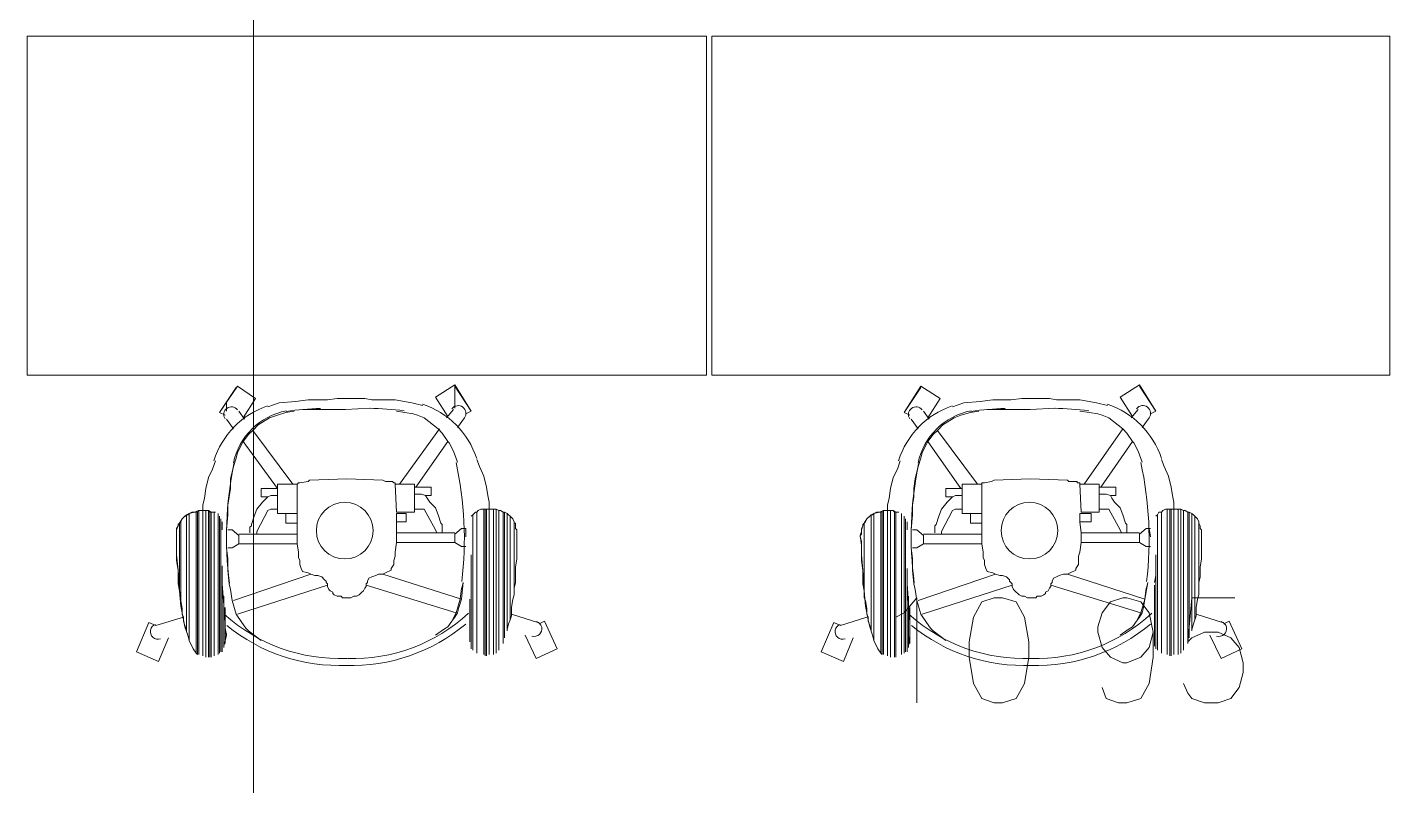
# Model space of a CAD drawing. Header units: metres. Extents: x 29 to 86.9, y -23.2 to 39.7.
# Drawn here: x 75.398 to 77.807, y -18.855 to -17.514 of the extents above; entities that cross this region are included whole.
import ezdxf

# ---------------------------------------------------------------- set-up
doc = ezdxf.new("R2010")
doc.units = ezdxf.units.M
doc.header["$LTSCALE"] = 100
doc.layers.get('0').update_dxf_attribs({"color": 254})
doc.layers.add('Arqui', color=8, linetype='Continuous', lineweight=0)

# ---------------------------------------------------------------- blocks, each defined once
blk = doc.blocks.new('estructura etapa 3')
at = {"layer": 'Arqui'}
blk.add_line((-56.4036, -6655.2792), (-56.4036, -6714.8391), dxfattribs=at)
blk = doc.blocks.new('A$C9582355f')
at = {"layer": 'Arqui'}
for points in [[(47.6161, 5.0352), (46.4153, 5.0352), (46.4153, 5.6343), (47.6161, 5.6343)], [(48.8242, 5.0352), (47.6259, 5.0352), (47.6259, 5.6343), (48.8242, 5.6343)], [(46.7968, 4.9593), (46.8188, 4.9936), (46.787, 5.0156), (46.7553, 4.9691), (46.765, 4.9642), (46.7553, 4.9691), (46.787, 5.0156), (46.8188, 4.9936)], [(46.7846, 5.0131), (46.7553, 4.9691)], [(48.0074, 4.9593), (48.0294, 4.9936), (47.9952, 5.0156), (47.9658, 4.9691), (47.9756, 4.9642), (47.9658, 4.9691), (47.9952, 5.0156), (48.0294, 4.9936)], [(47.9952, 5.0131), (47.9658, 4.9691)], [(46.7993, 4.9569), (46.7895, 4.9716)], [(48.0098, 4.9569), (48.0001, 4.9716)], [(46.7797, 4.9398), (46.7675, 4.9569)], [(47.9903, 4.9398), (47.9781, 4.9569)], [(46.858, 4.7906), (46.8922, 4.7906), (46.8922, 4.842), (46.858, 4.842)], [(47.1001, 4.793), (47.0683, 4.793), (47.0658, 4.842), (47.1001, 4.842)], [(48.0685, 4.7906), (48.1028, 4.7906), (48.1028, 4.842), (48.0685, 4.842)], [(48.3107, 4.793), (48.2789, 4.793), (48.2764, 4.842), (48.3107, 4.842)], [(46.7577, 4.546), (46.7577, 4.7808), (46.7577, 4.546)], [(46.8726, 4.7906), (46.8726, 4.7735), (46.8922, 4.7735), (46.8922, 4.7906)], [(47.2028, 4.5485), (47.2028, 4.7882), (47.2028, 4.5485)], [(47.9683, 4.546), (47.9683, 4.7808), (47.9683, 4.546)], [(48.0832, 4.7906), (48.0832, 4.7735), (48.1028, 4.7735), (48.1028, 4.7906)], [(48.4134, 4.5485), (48.4134, 4.7882), (48.4134, 4.5485)], [(47.2004, 4.5509), (47.2004, 4.7074), (47.2004, 4.5509)], [(48.4109, 4.5509), (48.4109, 4.7074), (48.4109, 4.5509)], [(48.1248, 4.6414), (48.1028, 4.6341), (48.0881, 4.6072), (48.0808, 4.5632), (48.0808, 4.5363), (48.0881, 4.4898), (48.1028, 4.4629), (48.1248, 4.4556), (48.1395, 4.4556), (48.1639, 4.4629), (48.1786, 4.4898), (48.1859, 4.5363), (48.1859, 4.5632), (48.1786, 4.6072), (48.1639, 4.6341), (48.1395, 4.6414)]]:
    blk.add_lwpolyline(points, close=True, dxfattribs=at)
for points in [[(47.1906, 4.9667), (47.2004, 4.9716), (47.171, 5.018), (47.1368, 4.996), (47.1588, 4.9618)], [(47.171, 4.9765), (47.171, 5.018), (47.171, 4.9765)], [(47.171, 4.9765), (47.171, 5.018), (47.171, 4.9765)], [(47.2004, 4.9716), (47.171, 5.0156)], [(48.4011, 4.9667), (48.4109, 4.9716), (48.3816, 5.018), (48.3473, 4.996), (48.3693, 4.9618)], [(48.4109, 4.9716), (48.3816, 5.0156)], [(47.1148, 4.9814), (47.0952, 4.9862), (47.0658, 4.9911), (47.0438, 4.9911), (47.0243, 4.9911), (47.012, 4.9936), (46.9949, 4.9936), (46.9778, 4.9936), (46.9631, 4.9936), (46.946, 4.9911), (46.9313, 4.9911), (46.9118, 4.9911), (46.8898, 4.9887), (46.8604, 4.9862), (46.8408, 4.9789)], [(48.3253, 4.9814), (48.3058, 4.9862), (48.2764, 4.9911), (48.2544, 4.9911), (48.2348, 4.9911), (48.2226, 4.9936), (48.2055, 4.9936), (48.1884, 4.9936), (48.1737, 4.9936), (48.1541, 4.9911), (48.1419, 4.9911), (48.1223, 4.9911), (48.1003, 4.9887), (48.071, 4.9862), (48.0514, 4.9789)], [(46.7675, 4.9716), (46.7675, 4.9862), (46.7675, 4.9716)], [(46.7675, 4.9716), (46.7675, 4.9862), (46.7675, 4.9716)], [(46.8286, 4.5656), (46.8066, 4.5827), (46.8017, 4.5876), (46.7944, 4.5974), (46.7846, 4.6121), (46.7773, 4.6365), (46.7748, 4.6561), (46.7724, 4.6659), (46.7699, 4.6903), (46.7699, 4.7099), (46.7675, 4.7295), (46.7675, 4.7466), (46.7675, 4.7613), (46.7699, 4.7882), (46.7699, 4.8053), (46.7724, 4.8199), (46.7748, 4.8346), (46.7748, 4.8517), (46.7797, 4.8737), (46.7846, 4.8884), (46.787, 4.8982), (46.7944, 4.9129), (46.7968, 4.9178), (46.8066, 4.93), (46.8139, 4.9373), (46.8237, 4.9471), (46.8433, 4.9593), (46.858, 4.9642), (46.8726, 4.9691), (46.8873, 4.9716)], [(46.9362, 4.974), (46.9778, 4.974), (46.9533, 4.974), (46.9338, 4.974), (46.902, 4.974)], [(46.9289, 4.974), (46.9289, 4.974)], [(47.0218, 4.9765), (46.9778, 4.974)], [(47.1759, 4.8811), (47.1686, 4.9007), (47.1612, 4.9153), (47.1588, 4.9178), (47.149, 4.9324), (47.1417, 4.9398), (47.1172, 4.9593), (47.105, 4.9642), (47.0976, 4.9667), (47.083, 4.9691), (47.0683, 4.9716)], [(47.1686, 4.974), (47.1563, 4.9593)], [(48.0392, 4.5656), (48.0172, 4.5827), (48.0123, 4.5876), (48.005, 4.5974), (47.9952, 4.6121), (47.9878, 4.6365), (47.9854, 4.6561), (47.9829, 4.6659), (47.9805, 4.6903), (47.9805, 4.7099), (47.9781, 4.7295), (47.9781, 4.7466), (47.9781, 4.7613), (47.9805, 4.7882), (47.9805, 4.8053), (47.9829, 4.8199), (47.9829, 4.8346), (47.9854, 4.8517), (47.9903, 4.8737), (47.9952, 4.8884), (47.9976, 4.8982), (48.005, 4.9129), (48.0074, 4.9178), (48.0172, 4.93), (48.0245, 4.9373), (48.0343, 4.9471), (48.0539, 4.9593), (48.0661, 4.9642), (48.0832, 4.9691), (48.0979, 4.9716)], [(48.1468, 4.974), (48.1884, 4.974), (48.1639, 4.974), (48.1444, 4.974), (48.1126, 4.974)], [(48.1395, 4.974), (48.1395, 4.974)], [(48.2324, 4.9765), (48.1884, 4.974)], [(48.3522, 4.9398), (48.3278, 4.9593), (48.3155, 4.9642), (48.3082, 4.9667), (48.2935, 4.9691), (48.2764, 4.9716)], [(48.3791, 4.974), (48.3669, 4.9593)], [(47.1441, 4.9398), (47.0732, 4.842)], [(48.3865, 4.8811), (48.3791, 4.9007), (48.3718, 4.9153), (48.3693, 4.9178), (48.3596, 4.9324), (48.3522, 4.9398), (48.2838, 4.842)], [(46.7968, 4.9178), (46.858, 4.8346), (46.8286, 4.8346), (46.8286, 4.8199), (46.8408, 4.8199), (46.8457, 4.8224), (46.858, 4.8224)], [(46.8139, 4.9373), (46.8849, 4.842)], [(47.1588, 4.9178), (47.1025, 4.8371)], [(48.0074, 4.9178), (48.0661, 4.8346)], [(48.0245, 4.9373), (48.0954, 4.842)], [(48.3693, 4.9178), (48.3131, 4.8371)], [(46.7479, 4.8835), (46.743, 4.8689), (46.7357, 4.8542), (46.7308, 4.8346), (46.7284, 4.8175), (46.7259, 4.8053)], [(47.2101, 4.886), (47.215, 4.8737), (47.2224, 4.8566), (47.2273, 4.8371), (47.2297, 4.8224), (47.2321, 4.8102), (47.2321, 4.8028), (47.2321, 4.7979)], [(47.9585, 4.8835), (47.9536, 4.8689), (47.9463, 4.8542), (47.9414, 4.8346), (47.9389, 4.8175), (47.9365, 4.8053)], [(48.4207, 4.886), (48.4256, 4.8737), (48.4329, 4.8566), (48.4378, 4.8371), (48.4403, 4.8224), (48.4427, 4.8102), (48.4427, 4.8028), (48.4427, 4.7979)], [(46.7357, 4.8542), (46.7308, 4.8346), (46.7284, 4.8175), (46.7259, 4.8053), (46.7259, 4.8004), (46.7259, 4.7955)], [(47.0658, 4.842), (47.0658, 4.8444), (47.0634, 4.8444), (47.061, 4.8468), (47.0487, 4.8468), (47.0438, 4.8493), (46.9802, 4.8517), (46.9142, 4.8493), (46.9118, 4.8468), (46.8971, 4.8444), (46.8947, 4.8444), (46.8922, 4.842)], [(47.9463, 4.8542), (47.9414, 4.8346), (47.9389, 4.8175), (47.9365, 4.8053), (47.9365, 4.8004), (47.9365, 4.7955)], [(48.2764, 4.842), (48.2764, 4.8444), (48.2715, 4.8444), (48.2715, 4.8468), (48.2569, 4.8468), (48.2544, 4.8493), (48.1884, 4.8517), (48.1248, 4.8493), (48.1199, 4.8468), (48.1077, 4.8444), (48.1028, 4.8444), (48.1028, 4.842)], [(46.8408, 4.8199), (46.836, 4.8151), (46.8311, 4.8102), (46.8213, 4.7979), (46.8164, 4.7857), (46.8115, 4.771), (46.8115, 4.7686), (46.8091, 4.7661), (46.8091, 4.7637), (46.8091, 4.7564)], [(47.1001, 4.8248), (47.1123, 4.8248), (47.1196, 4.8224), (47.1294, 4.8224), (47.1294, 4.8371), (47.1001, 4.8371)], [(47.1196, 4.8224), (47.1221, 4.8175), (47.127, 4.8102), (47.1368, 4.8004), (47.1417, 4.7882), (47.1465, 4.7735), (47.149, 4.771), (47.149, 4.7661), (47.149, 4.7588), (47.149, 4.7564)], [(48.0514, 4.8199), (48.0465, 4.8151), (48.0416, 4.8102), (48.0319, 4.7979), (48.027, 4.7857), (48.0221, 4.771), (48.0196, 4.7686), (48.0196, 4.7661), (48.0196, 4.7637), (48.0196, 4.7564)], [(48.0685, 4.8224), (48.0563, 4.8224), (48.0514, 4.8199), (48.0392, 4.8199), (48.0392, 4.8346), (48.0685, 4.8346)], [(48.3107, 4.8248), (48.3229, 4.8248), (48.3302, 4.8224), (48.34, 4.8224), (48.34, 4.8371), (48.3107, 4.8371)], [(48.3302, 4.8224), (48.3327, 4.8175), (48.3376, 4.8102), (48.3473, 4.8004), (48.3522, 4.7882), (48.3571, 4.7735), (48.3596, 4.771), (48.3596, 4.7661), (48.3596, 4.7588), (48.3596, 4.7564)], [(46.7455, 4.793), (46.7406, 4.793), (46.7381, 4.793), (46.7357, 4.7955), (46.7308, 4.7955), (46.7259, 4.7955), (46.7186, 4.7955), (46.7137, 4.793), (46.7112, 4.793), (46.7063, 4.793), (46.7014, 4.7906), (46.699, 4.7882), (46.6966, 4.7882), (46.6941, 4.7857), (46.6892, 4.7808), (46.6868, 4.7759), (46.6843, 4.7735), (46.6819, 4.771), (46.6819, 4.7686), (46.6794, 4.7637), (46.6794, 4.7613), (46.6794, 4.7588), (46.6794, 4.7539), (46.6794, 4.7515), (46.6794, 4.749), (46.6794, 4.7417), (46.6794, 4.7319), (46.6794, 4.7221), (46.6794, 4.7123), (46.6794, 4.7074), (46.6819, 4.6903), (46.6819, 4.6732), (46.6819, 4.6659), (46.6843, 4.6536), (46.6868, 4.6414), (46.6868, 4.6365), (46.6892, 4.6219), (46.6892, 4.6121), (46.6917, 4.6072), (46.6917, 4.5998), (46.6941, 4.5925), (46.6966, 4.5827)], [(46.7479, 4.793), (46.7406, 4.793), (46.7357, 4.7955), (46.7259, 4.7955), (46.7186, 4.7955), (46.7112, 4.793), (46.7014, 4.7906), (46.6966, 4.7882), (46.6892, 4.7808), (46.6843, 4.7735), (46.6819, 4.7686), (46.6794, 4.7613), (46.6794, 4.7588), (46.6794, 4.7515), (46.6794, 4.7344), (46.6794, 4.7172), (46.6819, 4.6903), (46.6843, 4.6536), (46.6868, 4.6267), (46.6917, 4.6023), (46.6941, 4.5901), (46.699, 4.5754), (46.7014, 4.5656), (46.7088, 4.5509), (46.7137, 4.5436), (46.7161, 4.5411)], [(46.7186, 4.5411), (46.7186, 4.7955), (46.7186, 4.5411)], [(46.7259, 4.5387), (46.7259, 4.7955), (46.7259, 4.5387)], [(46.7308, 4.5363), (46.7308, 4.7955), (46.7308, 4.5363)], [(46.7357, 4.5363), (46.7357, 4.7955), (46.7357, 4.5363)], [(46.8213, 4.7539), (46.8213, 4.7588), (46.8408, 4.7955), (46.8457, 4.7979), (46.858, 4.7979)], [(47.1392, 4.7564), (47.1368, 4.7613), (47.1172, 4.7979), (47.1123, 4.7979), (47.1001, 4.7979)], [(47.2004, 4.7857), (47.2028, 4.7882), (47.2077, 4.793), (47.2101, 4.793), (47.2126, 4.7955), (47.2175, 4.7979), (47.2224, 4.7979), (47.2248, 4.7979), (47.2273, 4.7979), (47.2321, 4.7979), (47.2395, 4.7979), (47.2444, 4.7979), (47.2493, 4.7955), (47.2517, 4.7955), (47.2566, 4.793), (47.259, 4.793), (47.2639, 4.7906), (47.2664, 4.7882), (47.2688, 4.7857), (47.2713, 4.7833), (47.2737, 4.7808), (47.2762, 4.7759), (47.2762, 4.7735), (47.2786, 4.7735), (47.2786, 4.7686), (47.2786, 4.7637), (47.2811, 4.7613), (47.2811, 4.7588), (47.2811, 4.7539), (47.2811, 4.7466), (47.2811, 4.7344), (47.2811, 4.727), (47.2811, 4.7172), (47.2811, 4.7099), (47.2786, 4.6952), (47.2786, 4.6781), (47.2786, 4.6683), (47.2762, 4.6585), (47.2762, 4.6463), (47.2737, 4.639), (47.2713, 4.6243), (47.2713, 4.617), (47.2713, 4.6096), (47.2688, 4.6023), (47.2664, 4.595), (47.2639, 4.5852)], [(47.2224, 4.5411), (47.2224, 4.7979), (47.2224, 4.5411)], [(47.2248, 4.5387), (47.2248, 4.7979), (47.2248, 4.5387)], [(47.2273, 4.5387), (47.2273, 4.7979), (47.2273, 4.5387)], [(47.2321, 4.5411), (47.2321, 4.7979), (47.2321, 4.5411)], [(47.2395, 4.5411), (47.2395, 4.7979), (47.2395, 4.5411)], [(47.2444, 4.5436), (47.2444, 4.7979), (47.2444, 4.5436)], [(47.2444, 4.5436), (47.2444, 4.7979), (47.2444, 4.5436)], [(47.2493, 4.5485), (47.2493, 4.7955), (47.2493, 4.5485)], [(47.9267, 4.5411), (47.9242, 4.5436), (47.9194, 4.5509), (47.912, 4.5656), (47.9096, 4.5754), (47.9047, 4.5901), (47.9022, 4.6023), (47.8973, 4.6267), (47.8949, 4.6536), (47.8925, 4.6903), (47.89, 4.7172), (47.89, 4.7344), (47.8876, 4.7515), (47.89, 4.7588), (47.89, 4.7613), (47.8925, 4.7686), (47.8949, 4.7735), (47.8998, 4.7808), (47.9071, 4.7882), (47.912, 4.7906), (47.9218, 4.793), (47.9291, 4.7955), (47.9365, 4.7955), (47.9463, 4.7955), (47.9512, 4.793), (47.956, 4.793), (47.9512, 4.793), (47.9487, 4.793), (47.9463, 4.7955), (47.9414, 4.7955), (47.9365, 4.7955), (47.9291, 4.7955), (47.9242, 4.793), (47.9218, 4.793), (47.9169, 4.793), (47.912, 4.7906), (47.9096, 4.7882), (47.9071, 4.7882), (47.9047, 4.7857), (47.8998, 4.7808), (47.8973, 4.7759), (47.8949, 4.7735), (47.8925, 4.771), (47.8925, 4.7686), (47.89, 4.7637), (47.89, 4.7613), (47.89, 4.7588), (47.89, 4.7539), (47.8876, 4.7515), (47.8876, 4.749), (47.89, 4.7417), (47.89, 4.7319), (47.89, 4.7221), (47.89, 4.7123), (47.89, 4.7074), (47.8925, 4.6903), (47.8925, 4.6732), (47.8925, 4.6659), (47.8949, 4.6536), (47.8949, 4.6414), (47.8973, 4.6365), (47.8998, 4.6219), (47.8998, 4.6121), (47.9022, 4.6072), (47.9022, 4.5998), (47.9047, 4.5925), (47.9071, 4.5827)], [(47.9291, 4.5411), (47.9291, 4.7955), (47.9291, 4.5411)], [(47.9365, 4.5387), (47.9365, 4.7955), (47.9365, 4.5387)], [(47.9414, 4.5363), (47.9414, 4.7955), (47.9414, 4.5363)], [(48.0319, 4.7539), (48.0319, 4.7588), (48.0514, 4.7955), (48.0563, 4.7979), (48.0685, 4.7979)], [(48.3498, 4.7564), (48.3473, 4.7613), (48.3278, 4.7979), (48.3229, 4.7979), (48.3107, 4.7979)], [(48.4109, 4.7857), (48.4134, 4.7882), (48.4158, 4.793), (48.4207, 4.793), (48.4232, 4.7955), (48.428, 4.7979), (48.4305, 4.7979), (48.4354, 4.7979), (48.4378, 4.7979), (48.4427, 4.7979), (48.4501, 4.7979), (48.4549, 4.7979), (48.4598, 4.7955), (48.4623, 4.7955), (48.4672, 4.793), (48.4696, 4.793), (48.4745, 4.7906), (48.477, 4.7882), (48.4794, 4.7857), (48.4818, 4.7833), (48.4843, 4.7808), (48.4867, 4.7759), (48.4867, 4.7735), (48.4892, 4.7686), (48.4892, 4.7637), (48.4916, 4.7613), (48.4916, 4.7588), (48.4916, 4.7539), (48.4916, 4.7466), (48.4916, 4.7344), (48.4916, 4.727), (48.4916, 4.7172), (48.4916, 4.7099), (48.4892, 4.6952), (48.4892, 4.6781), (48.4867, 4.6683), (48.4867, 4.6585), (48.4867, 4.6463), (48.4843, 4.639), (48.4818, 4.6243), (48.4818, 4.617), (48.4818, 4.6096), (48.4794, 4.6023), (48.477, 4.595), (48.4745, 4.5852)], [(48.4305, 4.5411), (48.4305, 4.7979), (48.4305, 4.5411)], [(48.4354, 4.5387), (48.4354, 4.7979), (48.4354, 4.5387)], [(48.4378, 4.5387), (48.4378, 4.7979), (48.4378, 4.5387)], [(48.4427, 4.5411), (48.4427, 4.7979), (48.4427, 4.5411)], [(48.4501, 4.5411), (48.4501, 4.7979), (48.4501, 4.5411)], [(48.4549, 4.5436), (48.4549, 4.7979), (48.4549, 4.5436)], [(48.4549, 4.5436), (48.4549, 4.7979), (48.4549, 4.5436)], [(48.4598, 4.5485), (48.4598, 4.7955), (48.4598, 4.5485)], [(46.6843, 4.6536), (46.6843, 4.7735), (46.6843, 4.6536)], [(46.6868, 4.6365), (46.6868, 4.7759), (46.6868, 4.6365)], [(46.6966, 4.5827), (46.6966, 4.7882), (46.6966, 4.5827)], [(46.7014, 4.5656), (46.7014, 4.7906), (46.7014, 4.5656)], [(46.7137, 4.5436), (46.7137, 4.793), (46.7137, 4.5436)], [(46.7161, 4.5411), (46.7161, 4.793), (46.7161, 4.5411)], [(46.7381, 4.5363), (46.7381, 4.793), (46.7381, 4.5363)], [(46.7406, 4.5363), (46.7406, 4.793), (46.7406, 4.5363)], [(46.7455, 4.5387), (46.7455, 4.793), (46.7455, 4.5387)], [(46.7528, 4.5411), (46.7528, 4.7906), (46.7528, 4.5411)], [(46.7553, 4.5436), (46.7553, 4.7857), (46.7553, 4.5436)], [(46.7601, 4.7613), (46.7601, 4.7759), (46.7601, 4.7613)], [(47.0683, 4.7759), (47.0683, 4.7906), (47.0854, 4.7906), (47.0854, 4.7759), (47.0683, 4.7759), (47.0683, 4.7564), (47.0683, 4.7392), (47.0658, 4.7221), (47.0658, 4.7148), (47.0634, 4.7074), (47.0634, 4.7001), (47.0585, 4.6928), (47.0585, 4.6903), (47.0487, 4.6854), (47.0438, 4.683), (47.0365, 4.683), (47.0316, 4.6805), (47.0243, 4.6781), (47.0194, 4.6757), (47.0169, 4.6708), (47.0169, 4.6683), (47.0145, 4.6659), (47.0145, 4.661), (47.012, 4.6585), (47.0096, 4.6536), (47.0071, 4.6512), (47.0047, 4.6488), (47.0023, 4.6463), (46.9974, 4.6439), (46.9949, 4.6439), (46.9925, 4.6439), (46.9876, 4.6414), (46.9827, 4.6414), (46.9802, 4.6414), (46.9778, 4.6414), (46.9729, 4.6414), (46.9705, 4.6439), (46.9656, 4.6439), (46.9631, 4.6439), (46.9582, 4.6463), (46.9558, 4.6488), (46.9558, 4.6512), (46.9509, 4.6536), (46.9485, 4.6561), (46.946, 4.661), (46.946, 4.6659), (46.9436, 4.6683), (46.9436, 4.6708), (46.9411, 4.6732), (46.9362, 4.6781), (46.9289, 4.6805), (46.924, 4.6805), (46.9167, 4.683), (46.9118, 4.6854), (46.902, 4.6879), (46.8995, 4.6928), (46.8971, 4.7001), (46.8971, 4.7074), (46.8947, 4.7123), (46.8947, 4.7221), (46.8922, 4.7368)], [(46.8922, 4.7735), (46.8922, 4.7539)], [(47.2101, 4.5436), (47.2101, 4.793), (47.2101, 4.5436)], [(47.2566, 4.5607), (47.2566, 4.793), (47.2566, 4.5607)], [(47.259, 4.5705), (47.259, 4.793), (47.259, 4.5705)], [(47.2639, 4.5827), (47.2639, 4.7906), (47.2639, 4.5827)], [(47.2639, 4.5852), (47.2639, 4.7906), (47.2639, 4.5852)], [(47.2688, 4.6023), (47.2688, 4.7857), (47.2688, 4.6023)], [(47.2762, 4.6585), (47.2762, 4.7735), (47.2762, 4.6585)], [(47.8949, 4.6536), (47.8949, 4.7735), (47.8949, 4.6536)], [(47.9071, 4.5827), (47.9071, 4.7882), (47.9071, 4.5827)], [(47.912, 4.5656), (47.912, 4.7906), (47.912, 4.5656)], [(47.9242, 4.5436), (47.9242, 4.793), (47.9242, 4.5436)], [(47.9267, 4.5411), (47.9267, 4.793), (47.9267, 4.5411)], [(47.9487, 4.5363), (47.9487, 4.793), (47.9487, 4.5363)], [(47.9512, 4.5363), (47.9512, 4.793), (47.9512, 4.5363)], [(47.9609, 4.5411), (47.9609, 4.7906), (47.9609, 4.5411)], [(47.9658, 4.5436), (47.9658, 4.7857), (47.9658, 4.5436)], [(47.9707, 4.7613), (47.9707, 4.7759), (47.9707, 4.7613)], [(48.2764, 4.7759), (48.2764, 4.7906), (48.296, 4.7906), (48.296, 4.7759), (48.2764, 4.7759), (48.2789, 4.7564), (48.2789, 4.7392), (48.2764, 4.7221), (48.274, 4.7148), (48.274, 4.7074), (48.274, 4.7001), (48.2691, 4.6928), (48.2691, 4.6903), (48.2593, 4.6854), (48.2544, 4.683), (48.2471, 4.683), (48.2397, 4.6805), (48.2348, 4.6781), (48.2299, 4.6757), (48.2275, 4.6708), (48.2275, 4.6683), (48.2251, 4.6659), (48.2251, 4.661), (48.2226, 4.6585), (48.2202, 4.6536), (48.2153, 4.6512), (48.2153, 4.6488), (48.2128, 4.6463), (48.2079, 4.6439), (48.2055, 4.6439), (48.2006, 4.6439), (48.1982, 4.6414), (48.1933, 4.6414), (48.1908, 4.6414), (48.1884, 4.6414), (48.1835, 4.6414), (48.1786, 4.6439), (48.1761, 4.6439), (48.1737, 4.6439), (48.1688, 4.6463), (48.1664, 4.6488), (48.1639, 4.6512), (48.1615, 4.6536), (48.159, 4.6561), (48.1566, 4.661), (48.1566, 4.6659), (48.1541, 4.6683), (48.1517, 4.6708), (48.1517, 4.6732), (48.1468, 4.6781), (48.1395, 4.6805), (48.1346, 4.6805), (48.1272, 4.683), (48.1223, 4.6854), (48.1126, 4.6879), (48.1101, 4.6928), (48.1077, 4.7001), (48.1077, 4.7074), (48.1052, 4.7123), (48.1052, 4.7221), (48.1028, 4.7368)], [(48.1028, 4.7735), (48.1028, 4.7539)], [(48.4207, 4.5436), (48.4207, 4.793), (48.4207, 4.5436)], [(48.4672, 4.5607), (48.4672, 4.793), (48.4672, 4.5607)], [(48.4696, 4.5705), (48.4696, 4.793), (48.4696, 4.5705)], [(48.4745, 4.5827), (48.4745, 4.7906), (48.4745, 4.5827)], [(48.4745, 4.5852), (48.4745, 4.7906), (48.4745, 4.5852)], [(48.4794, 4.6023), (48.4794, 4.7857), (48.4794, 4.6023)], [(48.4867, 4.6585), (48.4867, 4.7735), (48.4867, 4.6585)], [(46.7699, 4.7613), (46.7773, 4.7613), (46.7895, 4.7515), (46.7895, 4.7368), (46.7773, 4.7295), (46.7699, 4.7295)], [(46.7895, 4.7368), (46.8922, 4.7368), (46.8922, 4.7539), (46.7895, 4.7539)], [(47.171, 4.7392), (47.0683, 4.7392), (47.0683, 4.7564), (47.171, 4.7564)], [(47.149, 4.7661), (47.149, 4.7588)], [(47.1906, 4.749), (47.1906, 4.7637), (47.1832, 4.7637), (47.171, 4.7539), (47.171, 4.7392), (47.1832, 4.7319), (47.1906, 4.7319)], [(47.2811, 4.7172), (47.2811, 4.7613), (47.2811, 4.7172)], [(47.9805, 4.7613), (47.9878, 4.7613), (48.0001, 4.7515), (48.0001, 4.7368), (47.9878, 4.7295), (47.9805, 4.7295)], [(48.0001, 4.7368), (48.1028, 4.7368), (48.1028, 4.7539), (48.0001, 4.7539)], [(48.3816, 4.7392), (48.2789, 4.7392), (48.2789, 4.7564), (48.3816, 4.7564)], [(48.3596, 4.7661), (48.3596, 4.7588)], [(48.4011, 4.7637), (48.3938, 4.7637), (48.3816, 4.7539), (48.3816, 4.7392), (48.3938, 4.7319), (48.4011, 4.7319)], [(48.4011, 4.749), (48.3987, 4.7637)], [(48.4916, 4.7172), (48.4916, 4.7613), (48.4916, 4.7172)], [(46.7601, 4.546), (46.7601, 4.6977), (46.7601, 4.546)], [(47.2004, 4.6683), (47.2004, 4.6805), (47.2004, 4.6879), (47.2004, 4.7001), (47.2004, 4.7074), (47.2004, 4.7172)], [(47.9683, 4.546), (47.9683, 4.705), (47.9683, 4.546)], [(48.4085, 4.6683), (48.4109, 4.6805), (48.4109, 4.6879), (48.4109, 4.7001), (48.4109, 4.7074), (48.4109, 4.7172)], [(46.7601, 4.546), (46.7601, 4.6928), (46.7601, 4.546)], [(46.7797, 4.6365), (46.9167, 4.683)], [(47.1832, 4.639), (47.0438, 4.683)], [(47.2004, 4.5534), (47.2004, 4.6854), (47.2004, 4.5534)], [(47.9707, 4.546), (47.9707, 4.6928), (47.9707, 4.546)], [(47.9903, 4.6365), (48.1272, 4.683)], [(48.3914, 4.639), (48.2544, 4.683)], [(48.4109, 4.5534), (48.4109, 4.6854), (48.4109, 4.5534)], [(46.7601, 4.5509), (46.7601, 4.6659), (46.7601, 4.5509)], [(46.7626, 4.5558), (46.7675, 4.5754), (46.765, 4.5876), (46.765, 4.5974), (46.7601, 4.6659)], [(46.787, 4.6121), (46.946, 4.6634)], [(47.1734, 4.6145), (47.0145, 4.6634)], [(47.1368, 4.5754), (47.1514, 4.5852), (47.1588, 4.5901), (47.1661, 4.5998), (47.1734, 4.6145), (47.1808, 4.639), (47.1832, 4.6585)], [(47.1832, 4.6561), (47.1857, 4.6683), (47.1832, 4.639), (47.1783, 4.6243), (47.1759, 4.6145), (47.171, 4.6072), (47.1661, 4.5998), (47.1588, 4.5901), (47.1514, 4.5852)], [(47.9707, 4.5509), (47.9707, 4.6659), (47.9707, 4.5509)], [(47.9707, 4.5509), (47.9707, 4.6659), (47.9707, 4.5509)], [(47.9732, 4.5558), (47.9756, 4.5754), (47.9756, 4.5876), (47.9756, 4.5974), (47.9707, 4.6659)], [(47.9976, 4.6121), (48.1566, 4.6634)], [(48.384, 4.6145), (48.2251, 4.6634)], [(48.3473, 4.5754), (48.362, 4.5852), (48.3693, 4.5901), (48.3767, 4.5998), (48.384, 4.6145), (48.3914, 4.639), (48.3938, 4.6585)], [(48.3938, 4.6561), (48.3962, 4.6683), (48.3914, 4.639), (48.3889, 4.6243), (48.3865, 4.6145), (48.3816, 4.6072), (48.3767, 4.5998), (48.3693, 4.5901), (48.362, 4.5852)], [(48.4085, 4.5558), (48.4085, 4.6634), (48.4085, 4.5558)], [(46.7626, 4.5534), (46.7626, 4.6439), (46.7626, 4.5534)], [(46.7626, 4.5558), (46.7626, 4.6365), (46.7626, 4.5558)], [(47.1979, 4.5632), (47.1979, 4.639), (47.1979, 4.5632)], [(47.9512, 4.6072), (47.9658, 4.6145), (47.9878, 4.6414), (47.9878, 4.4556)], [(47.9732, 4.5534), (47.9732, 4.6439), (47.9732, 4.5534)], [(47.9732, 4.5558), (47.9732, 4.6365), (47.9732, 4.5558)], [(48.406, 4.5803), (48.3987, 4.5534), (48.384, 4.5363), (48.3596, 4.5265), (48.3522, 4.5265), (48.3302, 4.5363), (48.3155, 4.5534), (48.3082, 4.5803), (48.3082, 4.5901), (48.3155, 4.6145), (48.3302, 4.6341), (48.3522, 4.6414), (48.3596, 4.6414), (48.384, 4.6341), (48.3987, 4.6145), (48.406, 4.5803), (48.406, 4.5363), (48.3987, 4.4898), (48.384, 4.4629), (48.3596, 4.4556), (48.3449, 4.4556), (48.3229, 4.4629), (48.3155, 4.4825)], [(48.4085, 4.5632), (48.4085, 4.639), (48.4085, 4.5632)], [(48.5503, 4.6414), (48.4745, 4.6414), (48.4672, 4.5632), (48.4745, 4.5705), (48.4965, 4.5803), (48.521, 4.5803), (48.543, 4.5705), (48.5577, 4.5534), (48.565, 4.5265), (48.565, 4.5094), (48.5577, 4.4825), (48.543, 4.4629), (48.521, 4.4556), (48.4965, 4.4556), (48.4745, 4.4629), (48.4672, 4.4727), (48.4598, 4.4898)], [(46.6648, 4.5705), (46.6476, 4.5289), (46.6085, 4.546), (46.6305, 4.5974), (46.6428, 4.5925), (46.6917, 4.6072)], [(46.765, 4.5607), (46.765, 4.6243), (46.765, 4.5607)], [(46.765, 4.5656), (46.765, 4.5705), (46.7675, 4.5754), (46.7675, 4.5778), (46.765, 4.5827), (46.765, 4.5974), (46.765, 4.6047)], [(47.3177, 4.5974), (47.2713, 4.6121)], [(47.8753, 4.5705), (47.8582, 4.5289), (47.8191, 4.546), (47.8411, 4.5974), (47.8533, 4.5925), (47.8998, 4.6072)], [(47.9756, 4.5607), (47.9756, 4.6243), (47.9756, 4.5607)], [(47.9756, 4.5656), (47.9756, 4.5705), (47.9756, 4.5754), (47.9756, 4.5778), (47.9756, 4.5827), (47.9756, 4.5974), (47.9756, 4.6047)], [(48.5283, 4.5974), (48.4818, 4.6121)], [(47.3202, 4.595), (47.33, 4.5998), (47.352, 4.5509), (47.3153, 4.5338), (47.2957, 4.5754)], [(48.5308, 4.595), (48.5405, 4.5998), (48.5626, 4.5509), (48.5259, 4.5338), (48.5063, 4.5754)]]:
    blk.add_lwpolyline(points, dxfattribs=at)
for points in [[(46.8398, 4.9806, 0.237839), (46.7451, 4.8837, -0.237839)], [(46.7869, 4.9734, 0.999985), (46.7652, 4.9575, -0.999985)], [(47.2099, 4.8878, 0.237815), (47.1141, 4.9836, -0.237815)], [(48.0503, 4.9806, 0.237839), (47.9557, 4.8837, -0.237839)], [(47.9975, 4.9734, 0.999985), (47.9758, 4.9575, -0.999985)], [(48.4205, 4.8878, 0.237815), (48.3247, 4.9836, -0.237815)]]:
    blk.add_lwpolyline(points, format="xyb", close=True, dxfattribs=at)
for points in [[(47.1662, 4.9757, -0.999978), (47.1881, 4.9593), (47.1759, 4.9422)], [(48.3767, 4.9757, -0.999978), (48.3987, 4.9593), (48.3865, 4.9422)]]:
    blk.add_lwpolyline(points, format="xyb", dxfattribs=at)
for centre in [(46.9766, 4.76), (48.1872, 4.76)]:
    blk.add_circle(centre, 0.0501, dxfattribs=at)
for centre, radius, start, end in [((46.8959, 4.8554), 0.1186, 100.7941, 168.3049), ((46.9472, 4.4763), 0.5001, 91.5273, 98.5308), ((47.0133, 4.4763), 0.5002, 82.1504, 89.1591), ((48.1064, 4.8554), 0.1186, 100.7941, 168.3049), ((48.1578, 4.4763), 0.5001, 91.5273, 98.5308), ((48.2238, 4.4763), 0.5002, 82.1504, 89.1591), ((47.3972, 4.7502), 0.6297, 168.2884, 187.5696), ((46.5584, 4.7454), 0.6297, 353.1172, 12.3926), ((48.6078, 4.7502), 0.6297, 168.2884, 187.5696), ((47.769, 4.7454), 0.6297, 353.1172, 12.3926), ((46.9668, 4.8358), 0.302, 227.8455, 272.5104), ((46.9913, 4.8334), 0.2996, 268.1488, 312.8796), ((48.1774, 4.8358), 0.302, 227.8455, 272.5104), ((48.1994, 4.8334), 0.2996, 268.1488, 312.8796), ((46.6464, 4.5815), 0.0135, 108.2483, 288.2485), ((46.9668, 4.8358), 0.3143, 230.768, 272.5102), ((46.9888, 4.8358), 0.3143, 268.1764, 309.9188), ((47.3116, 4.5864), 0.0135, 252.438, 72.4387), ((47.857, 4.5815), 0.0135, 108.2483, 288.2485), ((48.1774, 4.8358), 0.3143, 230.768, 272.5102), ((48.1994, 4.8358), 0.3143, 268.1764, 309.9188), ((48.5222, 4.5864), 0.0135, 252.438, 72.4387)]:
    blk.add_arc(centre, radius, start, end, dxfattribs=at)
blk.add_blockref('estructura etapa 3', (103.2187, 6714.9141), dxfattribs=at)

msp = doc.modelspace()

# ---------------------------------------------------------------- block references
msp.add_blockref('A$C9582355f', (28.9827, -23.164))

doc.saveas('drawing.dxf')
